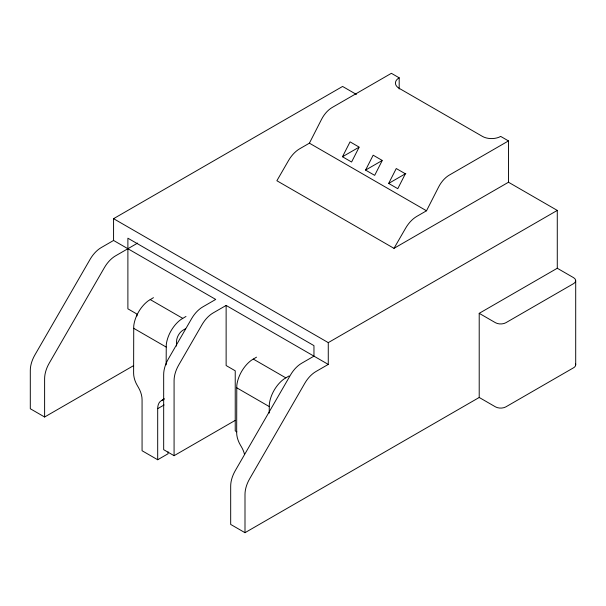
<?xml version="1.0" encoding="UTF-8"?>
<svg xmlns="http://www.w3.org/2000/svg" width="606" height="606" viewBox="0 0 606 606"><rect width="100%" height="100%" fill="white"/><g stroke="black" fill="none" stroke-linecap="round" stroke-linejoin="round"><path stroke-width="0.91" d="M168.097 451.841L168.097 453.735L157.689 459.749L142.069 450.735L142.069 399.649A17.43 10.06 60 0 0 138.342 387.295L137.342 385.598A17.43 10.06 60 0 1 133.615 373.243L133.737 326.028A23.952 13.832 -60 0 1 148.319 300.773L153.462 297.667M166.142 364.85L166.264 344.814A23.952 13.832 -60 0 1 180.846 319.559L185.989 316.446M244.445 454.099A17.43 10.06 60 0 0 241.393 446.789L240.4 445.099A17.43 10.06 60 0 1 236.666 432.745L236.787 385.53A23.952 13.832 -60 0 1 251.369 360.275L256.512 357.161M269.2 413.103L269.322 404.308A23.952 13.832 -60 0 1 283.903 379.053L289.047 375.94M136.994 315.961L136.994 314.082L127.889 308.825L127.889 238.203L313.961 345.632L313.961 356.146L301.599 363.289A22.21 12.824 -60 0 0 290.494 375.008L235.28 470.635A22.21 12.824 -60 0 0 230.681 486.11L230.681 524.425L244.998 532.689L479.21 397.468L479.21 313.332L557.278 268.253L557.278 210.411L508.487 182.239L393.983 248.346L276.874 180.739L288.539 160.529A22.21 12.824 -60 0 1 299.644 148.811L309.401 143.175L321.506 119.42A19.642 11.34 -60 0 1 332.171 107.489L391.378 73.311L399.187 77.818L399.187 88.976M342.473 156.757L350.063 141.857L359.176 147.122L351.586 162.014L342.473 156.757L358.82 147.319M365.57 170.097L373.16 155.197L382.272 160.454L374.682 175.354L365.57 170.097L381.916 160.658M388.666 183.429L396.256 168.529L405.369 173.786L397.778 188.686L388.666 183.429L405.831 173.521M393.983 248.346L405.649 228.144A22.21 12.824 -60 0 1 416.754 216.418L426.51 210.782L438.608 187.034A19.642 11.34 -60 0 1 449.281 175.104L508.487 140.918L508.487 182.239M235.075 420.473L174.081 455.689L163.673 449.682L163.673 374.553A22.21 12.824 -60 0 1 168.271 359.078L191.602 318.665A22.21 12.824 -60 0 1 202.707 306.947L215.721 299.432L113.572 240.461L113.572 218.675L342.587 86.453L356.411 94.438M113.572 240.461L101.217 247.596A22.21 12.824 -60 0 0 90.105 259.323L34.898 354.942A22.21 12.824 -60 0 0 30.3 370.425L30.3 408.739L44.617 417.004L133.555 365.653M137.645 243.089L115.526 255.861A22.21 12.824 -60 0 0 104.421 267.587L49.215 363.206A22.21 12.824 -60 0 0 44.617 378.689L44.617 417.004M185.512 328.74L183.057 330.156A9.204 5.31 -60 0 0 176.551 341.428L176.551 346.071M557.278 210.411L328.27 342.625L328.27 364.411L226.129 305.439L213.115 312.954A22.21 12.824 -60 0 0 202.01 324.68L178.679 365.085A22.21 12.824 -60 0 0 174.081 380.568L174.081 455.689M157.689 459.749L157.689 408.664A17.43 10.06 60 0 1 161.416 400.619L164.317 398.96M157.689 408.664L164.09 404.967M328.27 364.411L315.908 371.546A22.21 12.824 -60 0 0 304.803 383.272L249.596 478.899A22.21 12.824 -60 0 0 244.998 494.375L244.998 532.689M161.416 400.619L162.416 400.074A17.43 10.06 60 0 0 163.999 398.816M508.487 140.918L500.677 136.411A12.877 7.439 0 0 1 482.459 136.411L399.187 88.332A12.877 7.439 0 0 1 399.187 77.818M557.278 268.253L573.541 277.646A7.363 4.25 0 0 1 573.541 283.653L505.881 322.718A7.363 4.25 0 0 1 495.473 322.718L479.21 313.332M309.401 143.175L426.51 210.782M479.21 397.468L495.473 406.861A7.363 4.25 0 0 0 505.881 406.861L573.541 367.797A7.363 4.25 0 0 0 575.45 363.691M113.572 218.675L328.27 342.625M150.19 299.553L182.717 318.332M253.24 359.047L285.774 377.833M133.615 328.263L166.142 347.041M236.666 387.757L269.2 406.543M236.878 431.843L235.234 430.896L235.234 370.796L226.129 365.539L226.129 305.439M575.7 280.654L575.7 364.789"/></g></svg>
